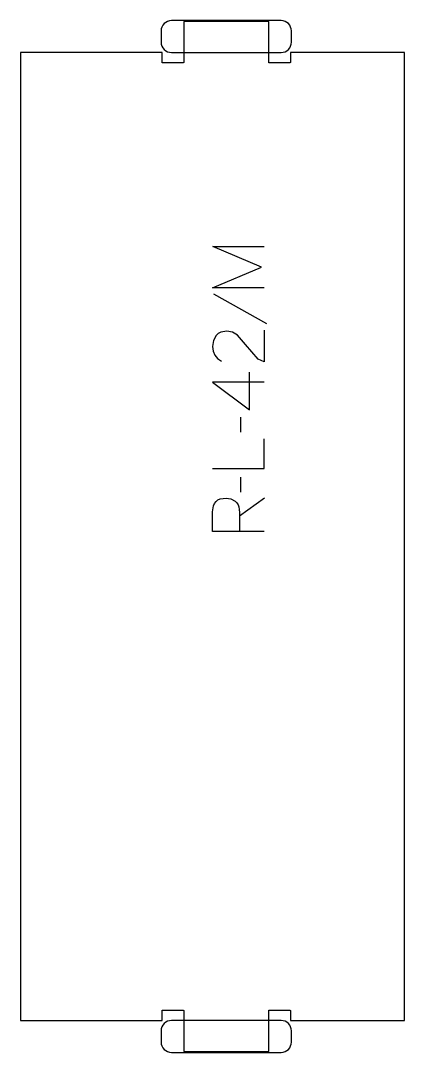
# Model space of a CAD drawing. Header units: millimetres. Extents: x -112 to 111, y -300 to 300.
import ezdxf

# ---------------------------------------------------------------- set-up
doc = ezdxf.new("R2010")
doc.units = ezdxf.units.MM
for name, color, linetype, true_color in [('1_ANYTOOL_1MMDEEP_LABELS_S', 2, 'Continuous', 0xffff00), ('4_ANYTOOL_CUTTHROUGH_OUTSI', 5, 'Continuous', 0x0000ff), ('5_ANYTOOL_HALF_MILL_9MM_IN', 3, 'Continuous', 0x00ff00)]:
    doc.layers.add(name, color=color, linetype=linetype, true_color=true_color)

msp = doc.modelspace()

# ---------------------------------------------------------------- linework, layer by layer
at = {"layer": '1_ANYTOOL_1MMDEEP_LABELS_S'}
for p, q in [((0.47, 141.04), (31.24, 123.86)), ((21.34, 73.63), (21.34, 95.4)), ((16.11, 69.34), (16.2, 60.56)), ((16.11, 34.46), (16.2, 25.67)), ((15.56, 12), (30.04, 22.46))]:
    msp.add_line(p, q, dxfattribs=at)
for points in [[(30, 144.47), (0, 144.47), (28.37, 156.47), (0.13, 168.47), (30, 168.47)], [(29.96, 119.83), (29.91, 101.53), (26.54, 103.09), (19.07, 111.56), (14.36, 117), (11.58, 118.77), (8.23, 119.36), (4.68, 118.73), (3.27, 117.93), (2.1, 116.83), (0.52, 113.97), (0, 110.44), (0.32, 107.69), (1.27, 105.36), (2.87, 103.45), (5.1, 101.96)], [(30, 89.61), (-0.04, 89.66), (21.34, 73.63)], [(0, 39.6), (30, 39.6), (30, 56.7)], [(30, 3), (0, 3), (0, 14.36), (0.49, 17.84), (1.1, 19.21), (1.96, 20.34), (3.06, 21.21), (4.41, 21.83), (7.84, 22.33), (10.55, 21.88), (13.03, 20.53), (14.07, 19.57), (14.82, 18.46), (15.29, 17.19), (15.47, 15.77), (15.56, 14.01), (15.56, 12), (15.56, 3.04)]]:
    msp.add_lwpolyline(points, dxfattribs=at)
at = {"layer": '4_ANYTOOL_CUTTHROUGH_OUTSI'}
msp.add_lwpolyline([(111.45, -281.25), (111.45, 281.25), (45.16, 281.25), (45.16, 275.5, -0.414214), (44.91, 275.25), (32.91, 275.25, -0.414214), (32.66, 275.5), (32.66, 299.25), (-16.84, 299.25), (-16.84, 275.5, -0.414214), (-17.09, 275.25), (-29.09, 275.25, -0.414214), (-29.34, 275.5), (-29.34, 281.25), (-111.63, 281.25), (-111.63, -281.25), (-29.34, -281.25), (-29.34, -275.5, -0.414214), (-29.09, -275.25), (-17.09, -275.25, -0.414214), (-16.84, -275.5), (-16.84, -299.25), (32.66, -299.25), (32.66, -275.5, -0.414214), (32.91, -275.25), (44.91, -275.25, -0.414214), (45.16, -275.5), (45.16, -281.25)], format="xyb", close=True, dxfattribs=at)
at = {"layer": '5_ANYTOOL_HALF_MILL_9MM_IN'}
for points in [[(-23.97, 299.75, 0.414214), (-29.97, 293.75), (-29.97, 287.25, 0.414214), (-23.97, 281.25), (39.78, 281.25, 0.414214), (45.78, 287.25), (45.78, 293.75, 0.414214), (39.78, 299.75)], [(-23.97, -281.25, 0.414214), (-29.97, -287.25), (-29.97, -293.75, 0.414214), (-23.97, -299.75), (39.78, -299.75, 0.414214), (45.78, -293.75), (45.78, -287.25, 0.414214), (39.78, -281.25)]]:
    msp.add_lwpolyline(points, format="xyb", close=True, dxfattribs=at)

doc.saveas('drawing.dxf')
